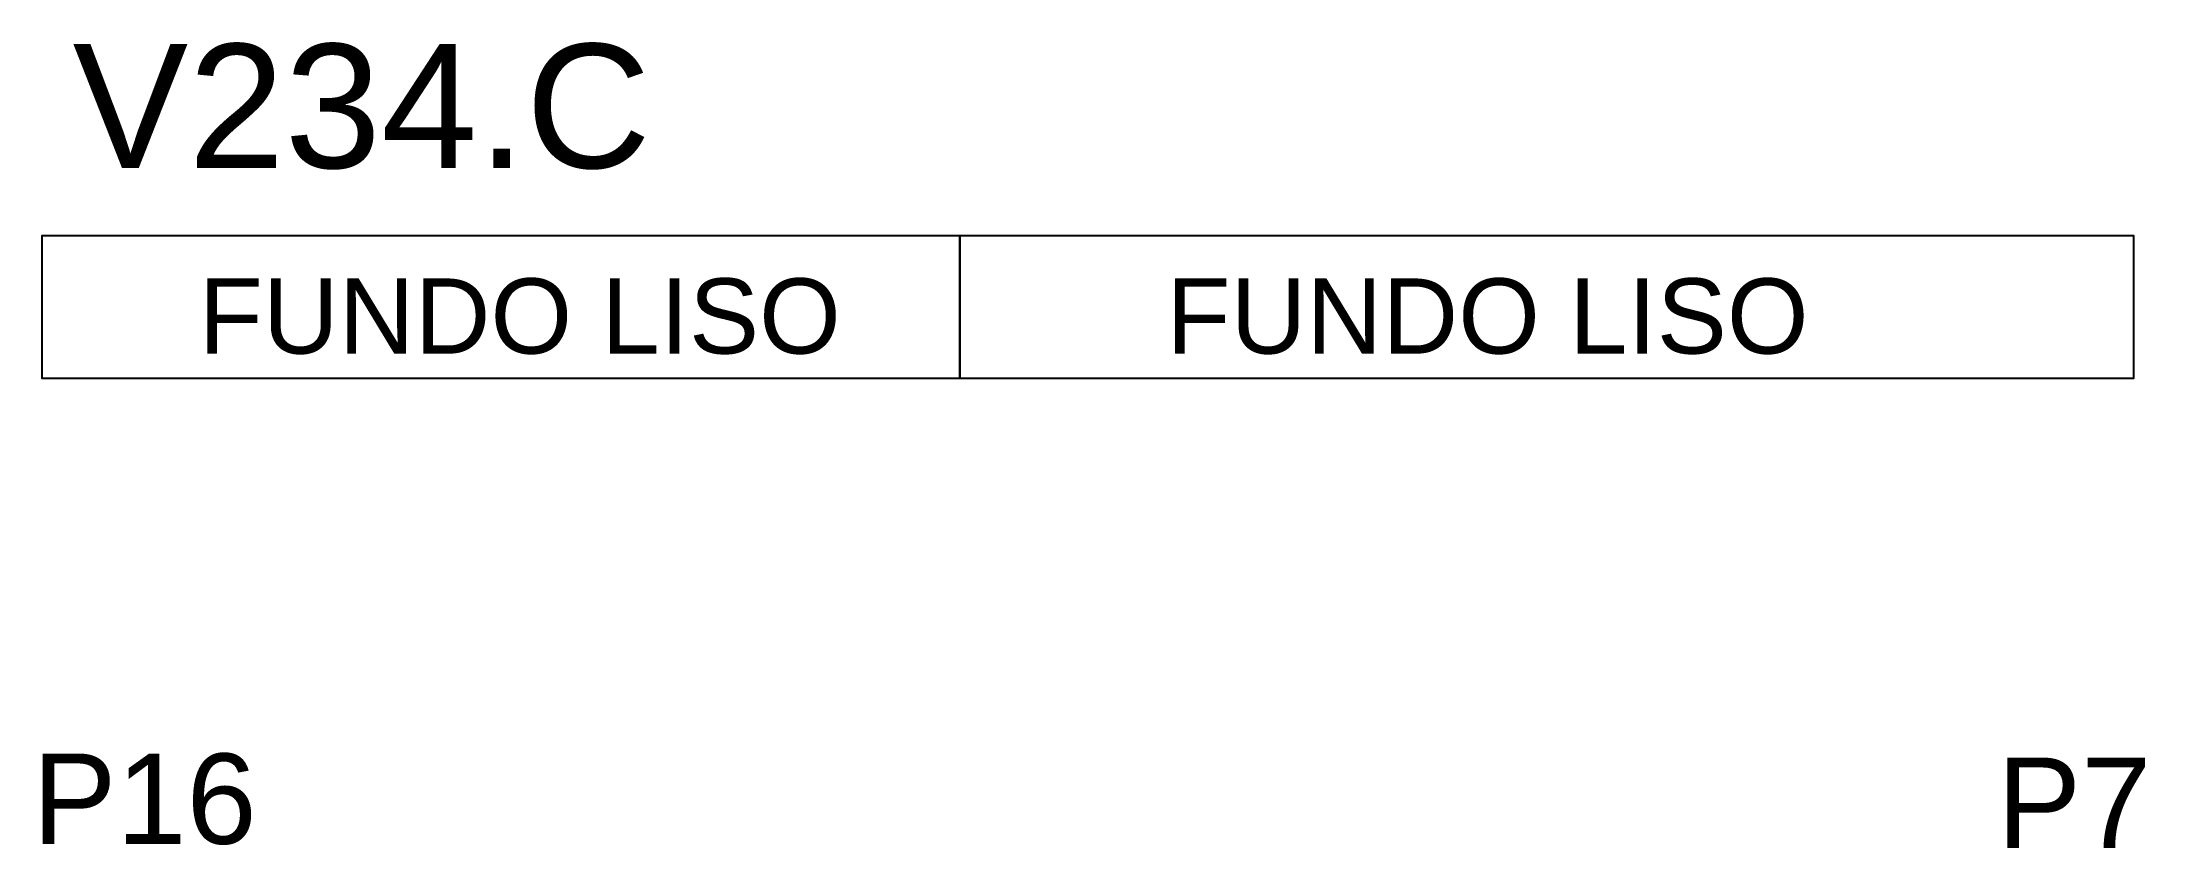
# Model space of a CAD drawing. Extents: x 2512 to 2792, y 15417 to 15524.
import ezdxf

# ---------------------------------------------------------------- set-up
doc = ezdxf.new("R2010")
doc.units = 0
for name, color, linetype in [('5', 5, 'Continuous'), ('NOMENCLATURA', 7, 'Continuous'), ('Painéis', 200, 'Continuous')]:
    doc.layers.add(name, color=color, linetype=linetype)
doc.styles.get("Standard").update_dxf_attribs({"font": 'arial.ttf'})

msp = doc.modelspace()

# ---------------------------------------------------------------- linework, layer by layer
at = {"layer": 'Painéis'}
for points in [[(2634.34, 15479.54), (2512.34, 15479.54), (2512.34, 15498.54), (2634.34, 15498.54)], [(2634.34, 15498.54), (2790.34, 15498.54), (2790.34, 15479.54), (2634.34, 15479.54)]]:
    msp.add_lwpolyline(points, close=True, dxfattribs=at)

# ---------------------------------------------------------------- texts
at = {"layer": '5', "linetype": 'Continuous'}
for s, p in [('P16', (2511.05, 15417.67)), ('P7', (2772.21, 15417.13))]:
    msp.add_text(s, height=12, rotation=360, dxfattribs=at).set_placement(p)
at = {"layer": 'NOMENCLATURA', "linetype": 'Continuous'}
for s, height, p in [('V234.C', 16.5, (2516.4, 15507.51)), ('FUNDO LISO', 10, (2533.15, 15482.84)), ('FUNDO LISO', 10, (2661.79, 15482.84))]:
    msp.add_text(s, height=height, dxfattribs=at).set_placement(p)

doc.saveas('drawing.dxf')
